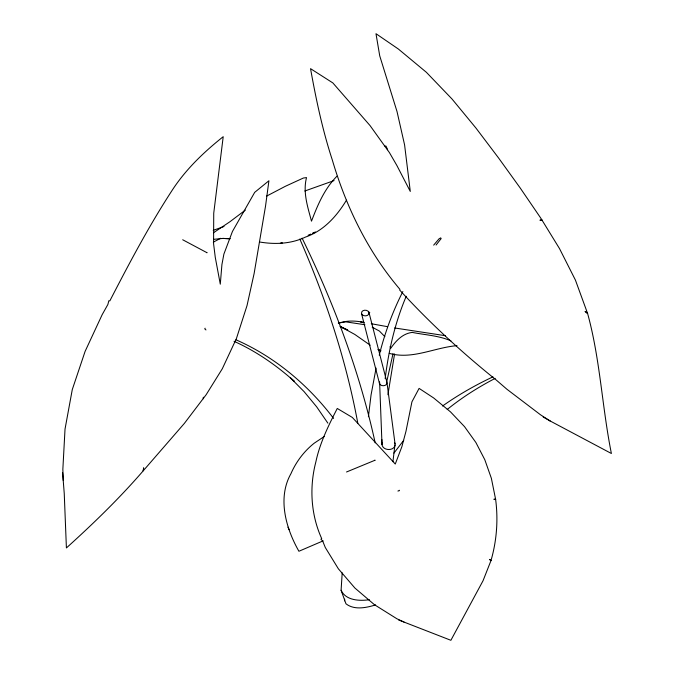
<?xml version="1.0" encoding="UTF-8"?>
<svg xmlns="http://www.w3.org/2000/svg" width="674" height="674" viewBox="0 0 674 674"><rect width="100%" height="100%" fill="white"/><g stroke="black" fill="none" stroke-linecap="round" stroke-linejoin="round"><path stroke-width="1.01" d="M381.846 444.613L381.863 439.482M342.198 572.858L341.095 590.272L345.973 603.794C354.347 610.349 366.252 607.779 375.612 604.907M344.532 600.863L344.692 599.152M385.166 378.662C388.595 350.472 395.107 322.442 406.237 296.257M368.4 416.759L371.054 394.972L376.092 368.08M392.934 461.682L395.048 443.888L386.96 382.495L369.007 312.618C367.987 309.113 361.104 309.442 361.483 313.461L379.437 383.338C380.448 387.247 388.494 386.126 386.665 381.804M387.912 394.728L394.576 353.909M386.598 382.276L393.035 353.656M379.251 355.173C384.728 333.192 392.571 311.75 402.858 291.556M395.132 445.16C393.81 451.538 382.082 450.687 381.99 444.065L379.597 381.863M381.99 444.065L382.352 442.801M205.14 328.204L204.761 328.853L205.966 329.948M393.919 453.105L403.726 440.341M346.47 200.17C336.756 216.211 323.621 230.896 305.491 237.071C291.168 243.946 274.916 244.62 259.423 241.966M336.983 176.184C324.455 188.762 317.707 204.921 311.489 221.173C307.748 207.002 302.727 192.334 306.518 177.599L303.367 178.029L285.304 186.319L266.567 196.126M436.078 245.024L441.175 238.571L440.695 237.88L439.044 238.832L433.677 245.134M447.207 409.48C462.035 397.441 478.279 387.196 495.196 378.358M245.361 210.103L229.91 221.754L213.456 232.766M442.54 406.018C458.396 394.77 475.372 385.132 492.955 376.859M324.194 436.541L314.269 443.155C304.126 451.167 296.08 461.833 290.941 473.687C277.275 497.859 285.776 528.214 298.911 551.265L323.132 540.86M213.304 242.16L220.668 238.293M304.808 191.012L334.077 180.59M312.896 233.187L315.424 232.067L312.685 233.271M308.111 235.277L310.857 234.072M346.52 471.994L375.132 460.19L374.415 460.468M213.211 230.348L224.021 226.498M338.281 323.073L345.762 321.86L364.87 324.716M281.976 242.901L280.325 243.398L282.128 242.91M397.904 491.051L399.387 490.664L399.261 490.225M338.904 323.124C347.059 320.285 355.83 320.689 364.171 322.442M369.386 599.717C359.571 601.141 345.838 600.593 341.095 590.272M213.54 239.337L222.892 238.419L230.002 238.764L222.892 238.419M456.997 345.661C434.359 347.531 412.168 359.916 389.26 353.344M384.862 146.106L386 146.073L387.617 149.712M445.48 335.711L394.61 327.968M361.129 321.894L360.438 321.784L363.303 322.501M371.273 323.731L387.508 326.679M398.62 619.979L450.881 640.3L483.039 580.735L490.992 560.583C496.721 540.742 498.313 519.915 495.634 499.434L491.371 478.313L484.791 459.693L475.886 442.506L464.538 426.659L450.535 411.915L433.694 397.989L419.102 388.384L411.932 401.83L405.967 431.343L401.873 446.702L395.267 464.041L352.317 417.433L337.27 408.461C328.482 425.547 319.813 443.054 315.845 461.968C309.231 487.218 310.84 514.793 321.717 538.636L320.908 539.183L322.635 540.927L325.298 547.515L338.356 568.78L354.895 588.031L374.458 604.713L396.91 618.774L403.987 622.026M450.914 340.859C438.707 335.509 425.168 335.003 412.252 332.408C402.605 333.546 396.026 340.758 390.785 348.231L390.035 346.647M378.148 349.696L380.751 350.783M378.341 349.772L380.844 350.825M378.122 349.688L380.633 350.75M235.984 339.806C274.697 356.765 308.136 384.879 333.596 418.428M340.404 326.848L347.767 330.058L340.362 326.477M234.03 341.297C256.137 351.238 276.256 365.207 294.294 381.324L290.342 377.76L304.117 391.661L316.654 406.818L327.876 423.171M340.109 326.376L354.836 334.456L370.186 345.172M182.696 239.759L207.078 252.75L206.547 252.464M372.208 327.193L379.403 331.052L384.879 336.671M550.102 420.947L611.394 453.501C602.042 407.029 600.214 359.242 587.585 313.435L575.419 280.081L559.504 248.588L540.801 218.165L520.261 188.071L498.558 157.952L475.903 127.993L452.043 99.036L426.381 72.303L398.342 49.008L375.982 33.7L379.732 55.858L397.02 111.547L404.594 144.927L410.289 191.433L396.851 165.45L389.437 152.627L370.068 125.608L332.855 82.927L310.537 68.655C316.039 99.23 322.45 129.72 332.088 159.291L332.282 159.881C346.107 206.884 368.021 251.966 399.96 289.357L399.64 289.997C429.313 322.416 461.766 352.409 496.123 379.917L506.958 389.277L540.497 414.78L550.102 420.947L543.16 417.004M368.712 311.927L369.782 312.542M302.104 238.158C333.95 303.376 359.672 371.863 375.182 442.86M287.958 527.186L289.138 529.671M299.829 239.043C325.711 298.127 346.057 359.823 357.827 423.306M361.483 313.461C362.494 316.957 369.377 316.637 369.007 312.618M394.543 442.7L395.048 443.888M62.606 472.609L64.241 493.435L66.406 547.937C93.341 523.622 119.458 498.322 143.2 470.84L184.373 423.39L206.16 394.703L222.285 368.788L236.414 338.567L247.013 305.625L254.132 273.467L265.539 206.059L268.918 180.758L254.688 192.36L232.437 231.477L223.886 254.098L221.923 264.545L220.288 284.184L215.276 257.367L213.582 243.744L213.734 213.169L223.212 136.687C203.531 152.341 185.114 170.008 171.516 191.298C148.659 226.464 129.054 263.66 109.82 300.907L108.843 300.747L107.865 304.505L102.153 314.707L85.101 351.39L72.278 389.58L65.024 429.111L62.85 469.323L63.238 480.478M379.386 382.605L379.437 383.338M143.646 467.992L143.2 470.84L143.688 468M494.042 499.215L495.634 499.434L494.042 499.215M585.184 311.523L587.585 313.435L585.184 311.523M203.371 397.323L203.396 398.663L203.371 397.323M489.535 559.412L490.992 560.583L489.535 559.412M541.913 220.027L540.101 220.154L541.913 220.027"/></g></svg>
